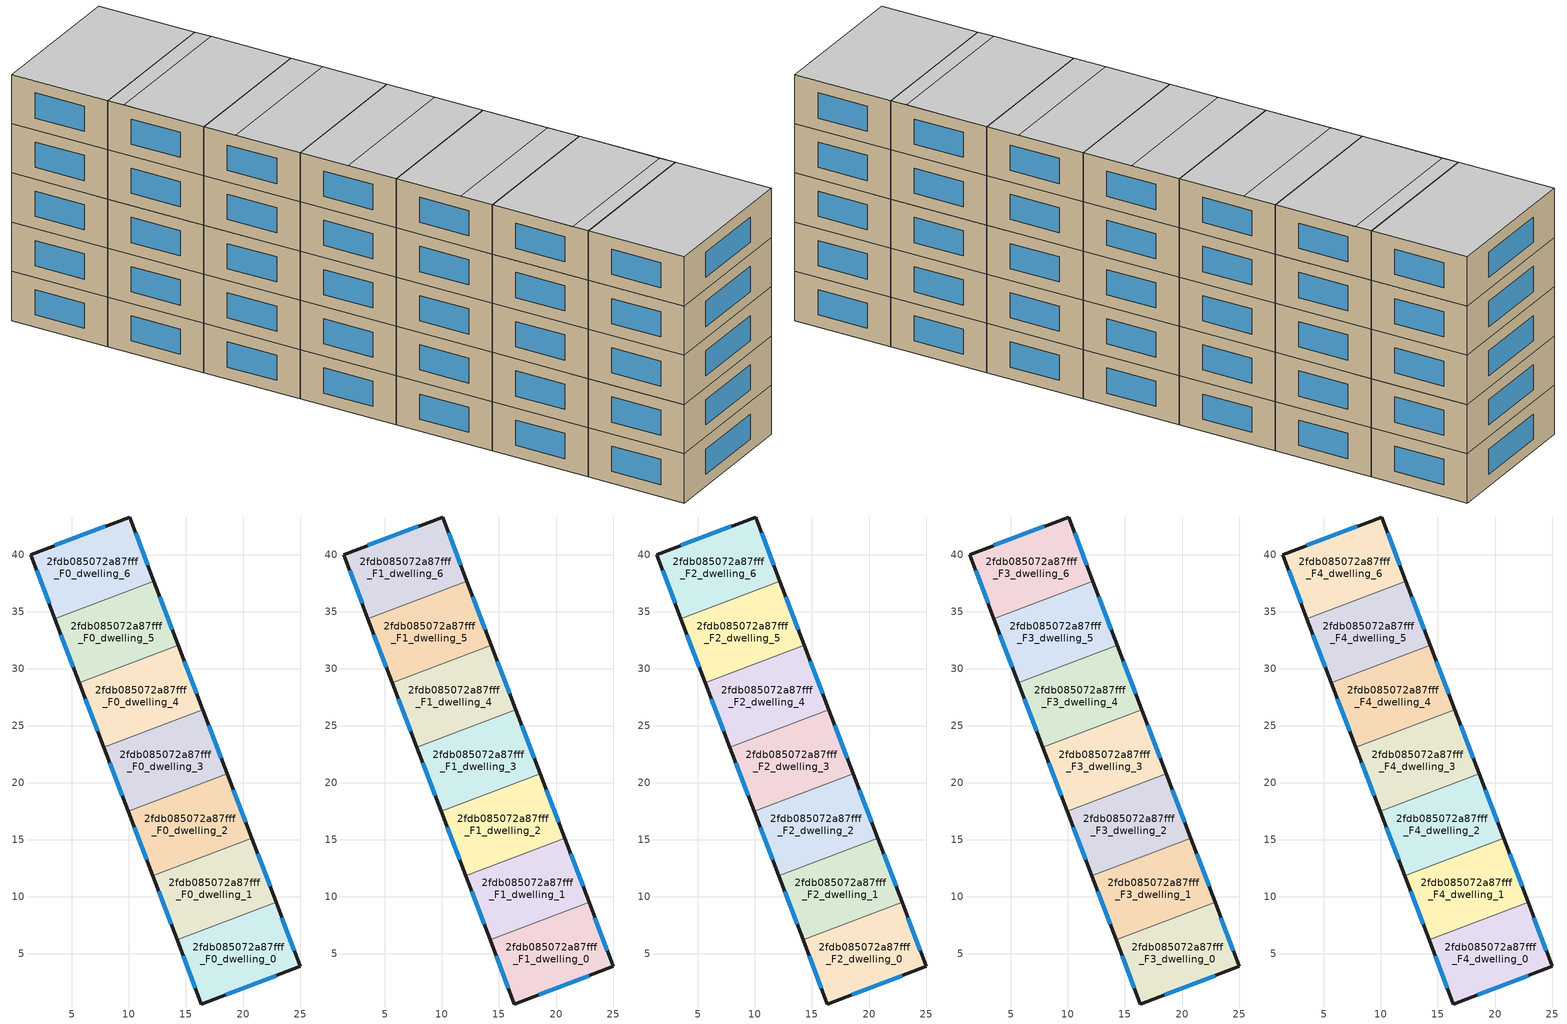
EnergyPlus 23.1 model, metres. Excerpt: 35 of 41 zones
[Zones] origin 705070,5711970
2fdb085072a87fff_F0_dwelling_0
 floor ground (EU_floor_Construction): 22.89,9.53 25.03,3.89 16.36,0.6 14.22,6.23 z0
 wall outside (EU_wall_Construction): 14.22,6.23 16.36,0.6 25.03,3.89 22.89,9.53 z0:3
 wall to 2fdb085072a87fff_F0_dwelling_1 (EU_wall_Construction): 22.89,9.53 14.22,6.23 z0:3
 window (EU_Window_Construction): 24.51,5.27 23.42,8.15 / 18.48,1.41 22.91,3.09 / 14.74,4.85 15.83,1.98 z0.73:2.27
2fdb085072a87fff_F0_dwelling_1
 floor ground (EU_floor_Construction): 20.75,15.15 22.89,9.53 14.22,6.23 12.08,11.86 z0
 wall outside (EU_wall_Construction): 22.89,9.53 20.75,15.15 / 12.08,11.86 14.22,6.23 z0:3
 wall to 2fdb085072a87fff_F0_dwelling_2 (EU_wall_Construction): 20.75,15.15 12.08,11.86 z0:3
 window (EU_Window_Construction): 22.37,10.9 21.28,13.78 / 12.6,10.48 13.7,7.61 z0.73:2.27
2fdb085072a87fff_F0_dwelling_2
 floor ground (EU_floor_Construction): 18.61,20.78 20.75,15.15 12.08,11.86 9.94,17.48 z0
 wall outside (EU_wall_Construction): 20.75,15.15 18.61,20.78 / 9.94,17.48 12.08,11.86 z0:3
 wall to 2fdb085072a87fff_F0_dwelling_3 (EU_wall_Construction): 18.61,20.78 9.94,17.48 z0:3
 window (EU_Window_Construction): 20.23,16.53 19.14,19.4 / 10.46,16.11 11.56,13.23 z0.73:2.27
2fdb085072a87fff_F0_dwelling_3
 floor ground (EU_floor_Construction): 16.47,26.41 18.61,20.78 9.94,17.48 7.8,23.11 z0
 wall outside (EU_wall_Construction): 18.61,20.78 16.47,26.41 / 7.8,23.11 9.94,17.48 z0:3
 wall to 2fdb085072a87fff_F0_dwelling_4 (EU_wall_Construction): 16.47,26.41 7.8,23.11 z0:3
 window (EU_Window_Construction): 18.09,22.16 17,25.03 / 8.32,21.73 9.42,18.86 z0.73:2.27
2fdb085072a87fff_F0_dwelling_4
 floor ground (EU_floor_Construction): 14.33,32.04 16.47,26.41 7.8,23.11 5.66,28.74 z0
 wall outside (EU_wall_Construction): 16.47,26.41 14.33,32.04 / 5.66,28.74 7.8,23.11 z0:3
 wall to 2fdb085072a87fff_F0_dwelling_5 (EU_wall_Construction): 14.33,32.04 5.66,28.74 z0:3
 window (EU_Window_Construction): 15.95,27.79 14.86,30.66 / 6.18,27.36 7.28,24.49 z0.73:2.27
2fdb085072a87fff_F0_dwelling_5
 floor ground (EU_floor_Construction): 12.19,37.67 14.33,32.04 5.66,28.74 3.52,34.37 z0
 wall outside (EU_wall_Construction): 14.33,32.04 12.19,37.67 / 3.52,34.37 5.66,28.74 z0:3
 wall to 2fdb085072a87fff_F0_dwelling_6 (EU_wall_Construction): 12.19,37.67 3.52,34.37 z0:3
 window (EU_Window_Construction): 13.81,33.41 12.72,36.29 / 4.04,32.99 5.14,30.12 z0.73:2.27
2fdb085072a87fff_F0_dwelling_6
 floor ground (EU_floor_Construction): 10.05,43.29 12.19,37.67 3.52,34.37 1.38,40 z0
 wall outside (EU_wall_Construction): 12.19,37.67 10.05,43.29 1.38,40 3.52,34.37 z0:3
 window (EU_Window_Construction): 1.9,38.62 3,35.75 / 7.93,42.48 3.5,40.8 / 11.67,39.04 10.58,41.91 z0.73:2.27
2fdb085072a87fff_F1_dwelling_0
 floor to 2fdb085072a87fff_F0_dwelling_0 (EU_floor_Construction): 22.89,9.53 25.03,3.89 16.36,0.6 14.22,6.23 z3
 wall outside (EU_wall_Construction): 14.22,6.23 16.36,0.6 25.03,3.89 22.89,9.53 z3:6
 wall to 2fdb085072a87fff_F1_dwelling_1 (EU_wall_Construction): 22.89,9.53 14.22,6.23 z3:6
 window (EU_Window_Construction): 24.51,5.27 23.42,8.15 / 18.48,1.41 22.91,3.09 / 14.74,4.85 15.83,1.98 z3.73:5.27
2fdb085072a87fff_F1_dwelling_1
 floor to 2fdb085072a87fff_F0_dwelling_1 (EU_floor_Construction): 20.75,15.15 22.89,9.53 14.22,6.23 12.08,11.86 z3
 wall outside (EU_wall_Construction): 22.89,9.53 20.75,15.15 / 12.08,11.86 14.22,6.23 z3:6
 wall to 2fdb085072a87fff_F1_dwelling_2 (EU_wall_Construction): 20.75,15.15 12.08,11.86 z3:6
 window (EU_Window_Construction): 22.37,10.9 21.28,13.78 / 12.6,10.48 13.7,7.61 z3.73:5.27
2fdb085072a87fff_F1_dwelling_2
 floor to 2fdb085072a87fff_F0_dwelling_2 (EU_floor_Construction): 18.61,20.78 20.75,15.15 12.08,11.86 9.94,17.48 z3
 wall outside (EU_wall_Construction): 20.75,15.15 18.61,20.78 / 9.94,17.48 12.08,11.86 z3:6
 wall to 2fdb085072a87fff_F1_dwelling_3 (EU_wall_Construction): 18.61,20.78 9.94,17.48 z3:6
 window (EU_Window_Construction): 20.23,16.53 19.14,19.4 / 10.46,16.11 11.56,13.23 z3.73:5.27
2fdb085072a87fff_F1_dwelling_3
 floor to 2fdb085072a87fff_F0_dwelling_3 (EU_floor_Construction): 16.47,26.41 18.61,20.78 9.94,17.48 7.8,23.11 z3
 wall outside (EU_wall_Construction): 18.61,20.78 16.47,26.41 / 7.8,23.11 9.94,17.48 z3:6
 wall to 2fdb085072a87fff_F1_dwelling_4 (EU_wall_Construction): 16.47,26.41 7.8,23.11 z3:6
 window (EU_Window_Construction): 18.09,22.16 17,25.03 / 8.32,21.73 9.42,18.86 z3.73:5.27
2fdb085072a87fff_F1_dwelling_4
 floor to 2fdb085072a87fff_F0_dwelling_4 (EU_floor_Construction): 14.33,32.04 16.47,26.41 7.8,23.11 5.66,28.74 z3
 wall outside (EU_wall_Construction): 16.47,26.41 14.33,32.04 / 5.66,28.74 7.8,23.11 z3:6
 wall to 2fdb085072a87fff_F1_dwelling_5 (EU_wall_Construction): 14.33,32.04 5.66,28.74 z3:6
 window (EU_Window_Construction): 15.95,27.79 14.86,30.66 / 6.18,27.36 7.28,24.49 z3.73:5.27
2fdb085072a87fff_F1_dwelling_5
 floor to 2fdb085072a87fff_F0_dwelling_5 (EU_floor_Construction): 12.19,37.67 14.33,32.04 5.66,28.74 3.52,34.37 z3
 wall outside (EU_wall_Construction): 14.33,32.04 12.19,37.67 / 3.52,34.37 5.66,28.74 z3:6
 wall to 2fdb085072a87fff_F1_dwelling_6 (EU_wall_Construction): 12.19,37.67 3.52,34.37 z3:6
 window (EU_Window_Construction): 13.81,33.41 12.72,36.29 / 4.04,32.99 5.14,30.12 z3.73:5.27
2fdb085072a87fff_F1_dwelling_6
 floor to 2fdb085072a87fff_F0_dwelling_6 (EU_floor_Construction): 10.05,43.29 12.19,37.67 3.52,34.37 1.38,40 z3
 wall outside (EU_wall_Construction): 12.19,37.67 10.05,43.29 1.38,40 3.52,34.37 z3:6
 window (EU_Window_Construction): 1.9,38.62 3,35.75 / 7.93,42.48 3.5,40.8 / 11.67,39.04 10.58,41.91 z3.73:5.27
2fdb085072a87fff_F2_dwelling_0
 floor to 2fdb085072a87fff_F1_dwelling_0 (EU_floor_Construction): 22.89,9.53 25.03,3.89 16.36,0.6 14.22,6.23 z6
 wall outside (EU_wall_Construction): 14.22,6.23 16.36,0.6 25.03,3.89 22.89,9.53 z6:9
 wall to 2fdb085072a87fff_F2_dwelling_1 (EU_wall_Construction): 22.89,9.53 14.22,6.23 z6:9
 window (EU_Window_Construction): 24.51,5.27 23.42,8.15 / 18.48,1.41 22.91,3.09 / 14.74,4.85 15.83,1.98 z6.73:8.27
2fdb085072a87fff_F2_dwelling_1
 floor to 2fdb085072a87fff_F1_dwelling_1 (EU_floor_Construction): 20.75,15.15 22.89,9.53 14.22,6.23 12.08,11.86 z6
 wall outside (EU_wall_Construction): 22.89,9.53 20.75,15.15 / 12.08,11.86 14.22,6.23 z6:9
 wall to 2fdb085072a87fff_F2_dwelling_2 (EU_wall_Construction): 20.75,15.15 12.08,11.86 z6:9
 window (EU_Window_Construction): 22.37,10.9 21.28,13.78 / 12.6,10.48 13.7,7.61 z6.73:8.27
2fdb085072a87fff_F2_dwelling_2
 floor to 2fdb085072a87fff_F1_dwelling_2 (EU_floor_Construction): 18.61,20.78 20.75,15.15 12.08,11.86 9.94,17.48 z6
 wall outside (EU_wall_Construction): 20.75,15.15 18.61,20.78 / 9.94,17.48 12.08,11.86 z6:9
 wall to 2fdb085072a87fff_F2_dwelling_3 (EU_wall_Construction): 18.61,20.78 9.94,17.48 z6:9
 window (EU_Window_Construction): 20.23,16.53 19.14,19.4 / 10.46,16.11 11.56,13.23 z6.73:8.27
2fdb085072a87fff_F2_dwelling_3
 floor to 2fdb085072a87fff_F1_dwelling_3 (EU_floor_Construction): 16.47,26.41 18.61,20.78 9.94,17.48 7.8,23.11 z6
 wall outside (EU_wall_Construction): 18.61,20.78 16.47,26.41 / 7.8,23.11 9.94,17.48 z6:9
 wall to 2fdb085072a87fff_F2_dwelling_4 (EU_wall_Construction): 16.47,26.41 7.8,23.11 z6:9
 window (EU_Window_Construction): 18.09,22.16 17,25.03 / 8.32,21.73 9.42,18.86 z6.73:8.27
2fdb085072a87fff_F2_dwelling_4
 floor to 2fdb085072a87fff_F1_dwelling_4 (EU_floor_Construction): 14.33,32.04 16.47,26.41 7.8,23.11 5.66,28.74 z6
 wall outside (EU_wall_Construction): 16.47,26.41 14.33,32.04 / 5.66,28.74 7.8,23.11 z6:9
 wall to 2fdb085072a87fff_F2_dwelling_5 (EU_wall_Construction): 14.33,32.04 5.66,28.74 z6:9
 window (EU_Window_Construction): 15.95,27.79 14.86,30.66 / 6.18,27.36 7.28,24.49 z6.73:8.27
2fdb085072a87fff_F2_dwelling_5
 floor to 2fdb085072a87fff_F1_dwelling_5 (EU_floor_Construction): 12.19,37.67 14.33,32.04 5.66,28.74 3.52,34.37 z6
 wall outside (EU_wall_Construction): 14.33,32.04 12.19,37.67 / 3.52,34.37 5.66,28.74 z6:9
 wall to 2fdb085072a87fff_F2_dwelling_6 (EU_wall_Construction): 12.19,37.67 3.52,34.37 z6:9
 window (EU_Window_Construction): 13.81,33.41 12.72,36.29 / 4.04,32.99 5.14,30.12 z6.73:8.27
2fdb085072a87fff_F2_dwelling_6
 floor to 2fdb085072a87fff_F1_dwelling_6 (EU_floor_Construction): 10.05,43.29 12.19,37.67 3.52,34.37 1.38,40 z6
 wall outside (EU_wall_Construction): 12.19,37.67 10.05,43.29 1.38,40 3.52,34.37 z6:9
 window (EU_Window_Construction): 1.9,38.62 3,35.75 / 7.93,42.48 3.5,40.8 / 11.67,39.04 10.58,41.91 z6.73:8.27
2fdb085072a87fff_F3_dwelling_0
 floor to 2fdb085072a87fff_F2_dwelling_0 (EU_floor_Construction): 22.89,9.53 25.03,3.89 16.36,0.6 14.22,6.23 z9
 wall outside (EU_wall_Construction): 14.22,6.23 16.36,0.6 25.03,3.89 22.89,9.53 z9:12
 wall to 2fdb085072a87fff_F3_dwelling_1 (EU_wall_Construction): 22.89,9.53 14.22,6.23 z9:12
 window (EU_Window_Construction): 24.51,5.27 23.42,8.15 / 18.48,1.41 22.91,3.09 / 14.74,4.85 15.83,1.98 z9.73:11.27
2fdb085072a87fff_F3_dwelling_1
 floor to 2fdb085072a87fff_F2_dwelling_1 (EU_floor_Construction): 20.75,15.15 22.89,9.53 14.22,6.23 12.08,11.86 z9
 wall outside (EU_wall_Construction): 22.89,9.53 20.75,15.15 / 12.08,11.86 14.22,6.23 z9:12
 wall to 2fdb085072a87fff_F3_dwelling_2 (EU_wall_Construction): 20.75,15.15 12.08,11.86 z9:12
 window (EU_Window_Construction): 22.37,10.9 21.28,13.78 / 12.6,10.48 13.7,7.61 z9.73:11.27
2fdb085072a87fff_F3_dwelling_2
 floor to 2fdb085072a87fff_F2_dwelling_2 (EU_floor_Construction): 18.61,20.78 20.75,15.15 12.08,11.86 9.94,17.48 z9
 wall outside (EU_wall_Construction): 20.75,15.15 18.61,20.78 / 9.94,17.48 12.08,11.86 z9:12
 wall to 2fdb085072a87fff_F3_dwelling_3 (EU_wall_Construction): 18.61,20.78 9.94,17.48 z9:12
 window (EU_Window_Construction): 20.23,16.53 19.14,19.4 / 10.46,16.11 11.56,13.23 z9.73:11.27
2fdb085072a87fff_F3_dwelling_3
 floor to 2fdb085072a87fff_F2_dwelling_3 (EU_floor_Construction): 16.47,26.41 18.61,20.78 9.94,17.48 7.8,23.11 z9
 wall outside (EU_wall_Construction): 18.61,20.78 16.47,26.41 / 7.8,23.11 9.94,17.48 z9:12
 wall to 2fdb085072a87fff_F3_dwelling_4 (EU_wall_Construction): 16.47,26.41 7.8,23.11 z9:12
 window (EU_Window_Construction): 18.09,22.16 17,25.03 / 8.32,21.73 9.42,18.86 z9.73:11.27
2fdb085072a87fff_F3_dwelling_4
 floor to 2fdb085072a87fff_F2_dwelling_4 (EU_floor_Construction): 14.33,32.04 16.47,26.41 7.8,23.11 5.66,28.74 z9
 wall outside (EU_wall_Construction): 16.47,26.41 14.33,32.04 / 5.66,28.74 7.8,23.11 z9:12
 wall to 2fdb085072a87fff_F3_dwelling_5 (EU_wall_Construction): 14.33,32.04 5.66,28.74 z9:12
 window (EU_Window_Construction): 15.95,27.79 14.86,30.66 / 6.18,27.36 7.28,24.49 z9.73:11.27
2fdb085072a87fff_F3_dwelling_5
 floor to 2fdb085072a87fff_F2_dwelling_5 (EU_floor_Construction): 12.19,37.67 14.33,32.04 5.66,28.74 3.52,34.37 z9
 wall outside (EU_wall_Construction): 14.33,32.04 12.19,37.67 / 3.52,34.37 5.66,28.74 z9:12
 wall to 2fdb085072a87fff_F3_dwelling_6 (EU_wall_Construction): 12.19,37.67 3.52,34.37 z9:12
 window (EU_Window_Construction): 13.81,33.41 12.72,36.29 / 4.04,32.99 5.14,30.12 z9.73:11.27
2fdb085072a87fff_F3_dwelling_6
 floor to 2fdb085072a87fff_F2_dwelling_6 (EU_floor_Construction): 10.05,43.29 12.19,37.67 3.52,34.37 1.38,40 z9
 wall outside (EU_wall_Construction): 12.19,37.67 10.05,43.29 1.38,40 3.52,34.37 z9:12
 window (EU_Window_Construction): 1.9,38.62 3,35.75 / 7.93,42.48 3.5,40.8 / 11.67,39.04 10.58,41.91 z9.73:11.27
2fdb085072a87fff_F4_dwelling_0
 floor to 2fdb085072a87fff_F3_dwelling_0 (EU_floor_Construction): 22.89,9.53 25.03,3.89 16.36,0.6 14.22,6.23 z12
 wall outside (EU_wall_Construction): 14.22,6.23 16.36,0.6 25.03,3.89 22.89,9.53 z12:15
 wall to 2fdb085072a87fff_F4_dwelling_1 (EU_wall_Construction): 22.89,9.53 14.22,6.23 z12:15
 window (EU_Window_Construction): 24.51,5.27 23.42,8.15 / 18.48,1.41 22.91,3.09 / 14.74,4.85 15.83,1.98 z12.73:14.27
 ceiling to 2fdb085072a87fff_F5_dwelling_0 (EU_floor_Construction): 25.03,3.89 22.89,9.53 14.22,6.23 16.36,0.6 z15
2fdb085072a87fff_F4_dwelling_1
 floor to 2fdb085072a87fff_F3_dwelling_1 (EU_floor_Construction): 20.75,15.15 22.89,9.53 14.22,6.23 12.08,11.86 z12
 wall outside (EU_wall_Construction): 22.89,9.53 20.75,15.15 / 12.08,11.86 14.22,6.23 z12:15
 wall to 2fdb085072a87fff_F4_dwelling_2 (EU_wall_Construction): 20.75,15.15 12.08,11.86 z12:15
 window (EU_Window_Construction): 22.37,10.9 21.28,13.78 / 12.6,10.48 13.7,7.61 z12.73:14.27
 ceiling to 2fdb085072a87fff_F5_dwelling_1 (EU_floor_Construction): 22.54,10.46 20.75,15.15 12.08,11.86 13.86,7.17 z15
 ceiling to 2fdb085072a87fff_F5_dwelling_0 (EU_floor_Construction): 22.89,9.53 22.54,10.46 13.86,7.17 14.22,6.23 z15
2fdb085072a87fff_F4_dwelling_2
 floor to 2fdb085072a87fff_F3_dwelling_2 (EU_floor_Construction): 18.61,20.78 20.75,15.15 12.08,11.86 9.94,17.48 z12
 wall outside (EU_wall_Construction): 20.75,15.15 18.61,20.78 / 9.94,17.48 12.08,11.86 z12:15
 wall to 2fdb085072a87fff_F4_dwelling_3 (EU_wall_Construction): 18.61,20.78 9.94,17.48 z12:15
 window (EU_Window_Construction): 20.23,16.53 19.14,19.4 / 10.46,16.11 11.56,13.23 z12.73:14.27
 ceiling to 2fdb085072a87fff_F5_dwelling_2 (EU_floor_Construction): 20.04,17.03 18.61,20.78 9.94,17.48 11.37,13.73 z15
 ceiling to 2fdb085072a87fff_F5_dwelling_1 (EU_floor_Construction): 20.75,15.15 20.04,17.03 11.37,13.73 12.08,11.86 z15
2fdb085072a87fff_F4_dwelling_3
 floor to 2fdb085072a87fff_F3_dwelling_3 (EU_floor_Construction): 16.47,26.41 18.61,20.78 9.94,17.48 7.8,23.11 z12
 wall outside (EU_wall_Construction): 18.61,20.78 16.47,26.41 / 7.8,23.11 9.94,17.48 z12:15
 wall to 2fdb085072a87fff_F4_dwelling_4 (EU_wall_Construction): 16.47,26.41 7.8,23.11 z12:15
 window (EU_Window_Construction): 18.09,22.16 17,25.03 / 8.32,21.73 9.42,18.86 z12.73:14.27
 ceiling to 2fdb085072a87fff_F5_dwelling_2 (EU_floor_Construction): 18.61,20.78 17.54,23.59 8.87,20.3 9.94,17.48 z15
 ceiling to 2fdb085072a87fff_F5_dwelling_3 (EU_floor_Construction): 17.54,23.59 16.47,26.41 7.8,23.11 8.87,20.3 z15
2fdb085072a87fff_F4_dwelling_4
 floor to 2fdb085072a87fff_F3_dwelling_4 (EU_floor_Construction): 14.33,32.04 16.47,26.41 7.8,23.11 5.66,28.74 z12
 wall outside (EU_wall_Construction): 16.47,26.41 14.33,32.04 / 5.66,28.74 7.8,23.11 z12:15
 wall to 2fdb085072a87fff_F4_dwelling_5 (EU_wall_Construction): 14.33,32.04 5.66,28.74 z12:15
 window (EU_Window_Construction): 15.95,27.79 14.86,30.66 / 6.18,27.36 7.28,24.49 z12.73:14.27
 ceiling to 2fdb085072a87fff_F5_dwelling_3 (EU_floor_Construction): 16.47,26.41 15.05,30.16 6.37,26.86 7.8,23.11 z15
 ceiling to 2fdb085072a87fff_F5_dwelling_4 (EU_floor_Construction): 15.05,30.16 14.33,32.04 5.66,28.74 6.37,26.86 z15
2fdb085072a87fff_F4_dwelling_5
 floor to 2fdb085072a87fff_F3_dwelling_5 (EU_floor_Construction): 12.19,37.67 14.33,32.04 5.66,28.74 3.52,34.37 z12
 wall outside (EU_wall_Construction): 14.33,32.04 12.19,37.67 / 3.52,34.37 5.66,28.74 z12:15
 wall to 2fdb085072a87fff_F4_dwelling_6 (EU_wall_Construction): 12.19,37.67 3.52,34.37 z12:15
 window (EU_Window_Construction): 13.81,33.41 12.72,36.29 / 4.04,32.99 5.14,30.12 z12.73:14.27
 ceiling to 2fdb085072a87fff_F5_dwelling_5 (EU_floor_Construction): 12.55,36.73 12.19,37.66 3.52,34.37 3.88,33.43 z15
 ceiling to 2fdb085072a87fff_F5_dwelling_4 (EU_floor_Construction): 14.33,32.04 12.55,36.73 3.88,33.43 5.66,28.74 z15
2fdb085072a87fff_F4_dwelling_6
 floor to 2fdb085072a87fff_F3_dwelling_6 (EU_floor_Construction): 10.05,43.29 12.19,37.67 3.52,34.37 1.38,40 z12
 wall outside (EU_wall_Construction): 12.19,37.67 10.05,43.29 1.38,40 3.52,34.37 z12:15
 window (EU_Window_Construction): 1.9,38.62 3,35.75 / 7.93,42.48 3.5,40.8 / 11.67,39.04 10.58,41.91 z12.73:14.27
 ceiling to 2fdb085072a87fff_F5_dwelling_5 (EU_floor_Construction): 12.19,37.66 10.05,43.29 1.38,40 3.52,34.37 z15
[Building]
EU S2 Campaign: North Axis=0; Terrain=City; Solar Distribution=FullExterior
[Site:Location]
London: Latitude=51.5; Longitude=-0.5; Time Zone=0; Elevation=25
[SizingPeriod:WeatherFileDays]
AnnualSizingPeriod: Begin Month=1; Begin Day of Month=1; End Month=12; End Day of Month=31; Day of Week for Start Day=Monday; Use Weather File Daylight Saving Period=No; Use Weather File Rain and Snow Indicators=No
[MATERIAL]
EU_InternalMass_Material: Roughness=MediumRough; Thickness=0.1; Conductivity=1; Density=1800; Specific Heat=900; Thermal Absorptance=0.9; Solar Absorptance=0.7; Visible Absorptance=0.7
[MATERIAL:NOMASS] Roughness=MediumRough; Thermal Absorptance=0.9; Solar Absorptance=0.7; Visible Absorptance=0.7
Name | Thermal Resistance
EU_wall_NoMass | 0.50783
EU_floor_NoMass | 2.03132
[WINDOWMATERIAL:SIMPLEGLAZINGSYSTEM]
EU_Window_SimpleGlazing: UFactor=4.38586; Solar Heat Gain Coefficient=0.85; Visible Transmittance=0.85
[CONSTRUCTION]
EU_wall_Construction: EU_wall_NoMass
EU_floor_Construction: EU_floor_NoMass
EU_Window_Construction: EU_Window_SimpleGlazing
EU_InternalMass_Construction: EU_InternalMass_Material
[ZONE] Type=1; Multiplier=1; Ceiling Height=autocalculate; Floor Area=autocalculate; Part of Total Floor Area=Yes
Name | Volume
2fdb085072a87fff_F0_dwelling_0; 2fdb085072a87fff_F1_dwelling_0; 2fdb085072a87fff_F2_dwelling_0; 2fdb085072a87fff_F3_dwelling_0; 2fdb085072a87fff_F4_dwelling_0 | 167.632
2fdb085072a87fff_F0_dwelling_1; 2fdb085072a87fff_F1_dwelling_1; 2fdb085072a87fff_F2_dwelling_1; 2fdb085072a87fff_F3_dwelling_1; 2fdb085072a87fff_F4_dwelling_1 | 167.599
2fdb085072a87fff_F0_dwelling_2; 2fdb085072a87fff_F1_dwelling_2; 2fdb085072a87fff_F2_dwelling_2; 2fdb085072a87fff_F3_dwelling_2; 2fdb085072a87fff_F4_dwelling_2 | 167.625
2fdb085072a87fff_F0_dwelling_3; 2fdb085072a87fff_F1_dwelling_3; 2fdb085072a87fff_F2_dwelling_3; 2fdb085072a87fff_F3_dwelling_3; 2fdb085072a87fff_F4_dwelling_3; 2fdb085072a87fff_F0_dwelling_5; 2fdb085072a87fff_F1_dwelling_5; 2fdb085072a87fff_F2_dwelling_5; 2fdb085072a87fff_F3_dwelling_5; 2fdb085072a87fff_F4_dwelling_5; 2fdb085072a87fff_F0_dwelling_6; 2fdb085072a87fff_F1_dwelling_6; 2fdb085072a87fff_F2_dwelling_6; 2fdb085072a87fff_F3_dwelling_6; 2fdb085072a87fff_F4_dwelling_6 | 167.613
2fdb085072a87fff_F0_dwelling_4; 2fdb085072a87fff_F1_dwelling_4; 2fdb085072a87fff_F2_dwelling_4; 2fdb085072a87fff_F3_dwelling_4; 2fdb085072a87fff_F4_dwelling_4 | 167.621
[INTERNALMASS] Construction=EU_InternalMass_Construction
Name | Zone or ZoneList | Surface Area
2fdb085072a87fff_F0_dwelling_0_EU_InternalMass | 2fdb085072a87fff_F0_dwelling_0 | 55.8775
2fdb085072a87fff_F0_dwelling_1_EU_InternalMass | 2fdb085072a87fff_F0_dwelling_1 | 55.8663
2fdb085072a87fff_F0_dwelling_2_EU_InternalMass | 2fdb085072a87fff_F0_dwelling_2 | 55.875
2fdb085072a87fff_F0_dwelling_3_EU_InternalMass | 2fdb085072a87fff_F0_dwelling_3 | 55.8705
2fdb085072a87fff_F0_dwelling_4_EU_InternalMass | 2fdb085072a87fff_F0_dwelling_4 | 55.8738
2fdb085072a87fff_F0_dwelling_5_EU_InternalMass | 2fdb085072a87fff_F0_dwelling_5 | 55.8705
2fdb085072a87fff_F0_dwelling_6_EU_InternalMass | 2fdb085072a87fff_F0_dwelling_6 | 55.8709
2fdb085072a87fff_F1_dwelling_0_EU_InternalMass | 2fdb085072a87fff_F1_dwelling_0 | 55.8775
2fdb085072a87fff_F1_dwelling_1_EU_InternalMass | 2fdb085072a87fff_F1_dwelling_1 | 55.8663
2fdb085072a87fff_F1_dwelling_2_EU_InternalMass | 2fdb085072a87fff_F1_dwelling_2 | 55.875
2fdb085072a87fff_F1_dwelling_3_EU_InternalMass | 2fdb085072a87fff_F1_dwelling_3 | 55.8705
2fdb085072a87fff_F1_dwelling_4_EU_InternalMass | 2fdb085072a87fff_F1_dwelling_4 | 55.8738
2fdb085072a87fff_F1_dwelling_5_EU_InternalMass | 2fdb085072a87fff_F1_dwelling_5 | 55.8705
2fdb085072a87fff_F1_dwelling_6_EU_InternalMass | 2fdb085072a87fff_F1_dwelling_6 | 55.8709
2fdb085072a87fff_F2_dwelling_0_EU_InternalMass | 2fdb085072a87fff_F2_dwelling_0 | 55.8775
2fdb085072a87fff_F2_dwelling_1_EU_InternalMass | 2fdb085072a87fff_F2_dwelling_1 | 55.8663
2fdb085072a87fff_F2_dwelling_2_EU_InternalMass | 2fdb085072a87fff_F2_dwelling_2 | 55.875
2fdb085072a87fff_F2_dwelling_3_EU_InternalMass | 2fdb085072a87fff_F2_dwelling_3 | 55.8705
2fdb085072a87fff_F2_dwelling_4_EU_InternalMass | 2fdb085072a87fff_F2_dwelling_4 | 55.8738
2fdb085072a87fff_F2_dwelling_5_EU_InternalMass | 2fdb085072a87fff_F2_dwelling_5 | 55.8705
2fdb085072a87fff_F2_dwelling_6_EU_InternalMass | 2fdb085072a87fff_F2_dwelling_6 | 55.8709
2fdb085072a87fff_F3_dwelling_0_EU_InternalMass | 2fdb085072a87fff_F3_dwelling_0 | 55.8775
2fdb085072a87fff_F3_dwelling_1_EU_InternalMass | 2fdb085072a87fff_F3_dwelling_1 | 55.8663
2fdb085072a87fff_F3_dwelling_2_EU_InternalMass | 2fdb085072a87fff_F3_dwelling_2 | 55.875
2fdb085072a87fff_F3_dwelling_3_EU_InternalMass | 2fdb085072a87fff_F3_dwelling_3 | 55.8705
2fdb085072a87fff_F3_dwelling_4_EU_InternalMass | 2fdb085072a87fff_F3_dwelling_4 | 55.8738
2fdb085072a87fff_F3_dwelling_5_EU_InternalMass | 2fdb085072a87fff_F3_dwelling_5 | 55.8705
2fdb085072a87fff_F3_dwelling_6_EU_InternalMass | 2fdb085072a87fff_F3_dwelling_6 | 55.8709
2fdb085072a87fff_F4_dwelling_0_EU_InternalMass | 2fdb085072a87fff_F4_dwelling_0 | 55.8775
2fdb085072a87fff_F4_dwelling_1_EU_InternalMass | 2fdb085072a87fff_F4_dwelling_1 | 55.8663
2fdb085072a87fff_F4_dwelling_2_EU_InternalMass | 2fdb085072a87fff_F4_dwelling_2 | 55.875
2fdb085072a87fff_F4_dwelling_3_EU_InternalMass | 2fdb085072a87fff_F4_dwelling_3 | 55.8705
2fdb085072a87fff_F4_dwelling_4_EU_InternalMass | 2fdb085072a87fff_F4_dwelling_4 | 55.8738
2fdb085072a87fff_F4_dwelling_5_EU_InternalMass | 2fdb085072a87fff_F4_dwelling_5 | 55.8705
2fdb085072a87fff_F4_dwelling_6_EU_InternalMass | 2fdb085072a87fff_F4_dwelling_6 | 55.8709
[OTHEREQUIPMENT] Fuel Type=Electricity; Design Level Calculation Method=Watts/Area; Power per Zone Floor Area=1; Fraction Latent=0; Fraction Radiant=0; Fraction Lost=0; Carbon Dioxide Generation Rate=0; EndUse Subcategory=EU_Step8_InternalGains
Name | Zone or ZoneList or Space or SpaceList | Schedule
EU_Step8_InternalGain_2fdb085072a87fff_F0_dwelling_0_f000 | 2fdb085072a87fff_F0_dwelling_0 | EU_Step8_GainSchedule_2fdb085072a87fff_F0_dwelling_0_f000
EU_Step8_InternalGain_2fdb085072a87fff_F0_dwelling_1_f000 | 2fdb085072a87fff_F0_dwelling_1 | EU_Step8_GainSchedule_2fdb085072a87fff_F0_dwelling_1_f000
EU_Step8_InternalGain_2fdb085072a87fff_F0_dwelling_2_f000 | 2fdb085072a87fff_F0_dwelling_2 | EU_Step8_GainSchedule_2fdb085072a87fff_F0_dwelling_2_f000
EU_Step8_InternalGain_2fdb085072a87fff_F0_dwelling_3_f000 | 2fdb085072a87fff_F0_dwelling_3 | EU_Step8_GainSchedule_2fdb085072a87fff_F0_dwelling_3_f000
EU_Step8_InternalGain_2fdb085072a87fff_F0_dwelling_4_f000 | 2fdb085072a87fff_F0_dwelling_4 | EU_Step8_GainSchedule_2fdb085072a87fff_F0_dwelling_4_f000
EU_Step8_InternalGain_2fdb085072a87fff_F0_dwelling_5_f000 | 2fdb085072a87fff_F0_dwelling_5 | EU_Step8_GainSchedule_2fdb085072a87fff_F0_dwelling_5_f000
EU_Step8_InternalGain_2fdb085072a87fff_F0_dwelling_6_f000 | 2fdb085072a87fff_F0_dwelling_6 | EU_Step8_GainSchedule_2fdb085072a87fff_F0_dwelling_6_f000
EU_Step8_InternalGain_2fdb085072a87fff_F1_dwelling_0_f000 | 2fdb085072a87fff_F1_dwelling_0 | EU_Step8_GainSchedule_2fdb085072a87fff_F1_dwelling_0_f000
EU_Step8_InternalGain_2fdb085072a87fff_F1_dwelling_1_f000 | 2fdb085072a87fff_F1_dwelling_1 | EU_Step8_GainSchedule_2fdb085072a87fff_F1_dwelling_1_f000
EU_Step8_InternalGain_2fdb085072a87fff_F1_dwelling_2_f000 | 2fdb085072a87fff_F1_dwelling_2 | EU_Step8_GainSchedule_2fdb085072a87fff_F1_dwelling_2_f000
EU_Step8_InternalGain_2fdb085072a87fff_F1_dwelling_3_f000 | 2fdb085072a87fff_F1_dwelling_3 | EU_Step8_GainSchedule_2fdb085072a87fff_F1_dwelling_3_f000
EU_Step8_InternalGain_2fdb085072a87fff_F1_dwelling_4_f000 | 2fdb085072a87fff_F1_dwelling_4 | EU_Step8_GainSchedule_2fdb085072a87fff_F1_dwelling_4_f000
EU_Step8_InternalGain_2fdb085072a87fff_F1_dwelling_5_f000 | 2fdb085072a87fff_F1_dwelling_5 | EU_Step8_GainSchedule_2fdb085072a87fff_F1_dwelling_5_f000
EU_Step8_InternalGain_2fdb085072a87fff_F1_dwelling_6_f000 | 2fdb085072a87fff_F1_dwelling_6 | EU_Step8_GainSchedule_2fdb085072a87fff_F1_dwelling_6_f000
EU_Step8_InternalGain_2fdb085072a87fff_F2_dwelling_0_f000 | 2fdb085072a87fff_F2_dwelling_0 | EU_Step8_GainSchedule_2fdb085072a87fff_F2_dwelling_0_f000
EU_Step8_InternalGain_2fdb085072a87fff_F2_dwelling_1_f000 | 2fdb085072a87fff_F2_dwelling_1 | EU_Step8_GainSchedule_2fdb085072a87fff_F2_dwelling_1_f000
EU_Step8_InternalGain_2fdb085072a87fff_F2_dwelling_2_f000 | 2fdb085072a87fff_F2_dwelling_2 | EU_Step8_GainSchedule_2fdb085072a87fff_F2_dwelling_2_f000
EU_Step8_InternalGain_2fdb085072a87fff_F2_dwelling_3_f000 | 2fdb085072a87fff_F2_dwelling_3 | EU_Step8_GainSchedule_2fdb085072a87fff_F2_dwelling_3_f000
EU_Step8_InternalGain_2fdb085072a87fff_F2_dwelling_4_f000 | 2fdb085072a87fff_F2_dwelling_4 | EU_Step8_GainSchedule_2fdb085072a87fff_F2_dwelling_4_f000
EU_Step8_InternalGain_2fdb085072a87fff_F2_dwelling_5_f000 | 2fdb085072a87fff_F2_dwelling_5 | EU_Step8_GainSchedule_2fdb085072a87fff_F2_dwelling_5_f000
EU_Step8_InternalGain_2fdb085072a87fff_F2_dwelling_6_f000 | 2fdb085072a87fff_F2_dwelling_6 | EU_Step8_GainSchedule_2fdb085072a87fff_F2_dwelling_6_f000
EU_Step8_InternalGain_2fdb085072a87fff_F3_dwelling_0_f000 | 2fdb085072a87fff_F3_dwelling_0 | EU_Step8_GainSchedule_2fdb085072a87fff_F3_dwelling_0_f000
EU_Step8_InternalGain_2fdb085072a87fff_F3_dwelling_1_f000 | 2fdb085072a87fff_F3_dwelling_1 | EU_Step8_GainSchedule_2fdb085072a87fff_F3_dwelling_1_f000
EU_Step8_InternalGain_2fdb085072a87fff_F3_dwelling_2_f000 | 2fdb085072a87fff_F3_dwelling_2 | EU_Step8_GainSchedule_2fdb085072a87fff_F3_dwelling_2_f000
EU_Step8_InternalGain_2fdb085072a87fff_F3_dwelling_3_f000 | 2fdb085072a87fff_F3_dwelling_3 | EU_Step8_GainSchedule_2fdb085072a87fff_F3_dwelling_3_f000
EU_Step8_InternalGain_2fdb085072a87fff_F3_dwelling_4_f000 | 2fdb085072a87fff_F3_dwelling_4 | EU_Step8_GainSchedule_2fdb085072a87fff_F3_dwelling_4_f000
EU_Step8_InternalGain_2fdb085072a87fff_F3_dwelling_5_f000 | 2fdb085072a87fff_F3_dwelling_5 | EU_Step8_GainSchedule_2fdb085072a87fff_F3_dwelling_5_f000
EU_Step8_InternalGain_2fdb085072a87fff_F3_dwelling_6_f000 | 2fdb085072a87fff_F3_dwelling_6 | EU_Step8_GainSchedule_2fdb085072a87fff_F3_dwelling_6_f000
EU_Step8_InternalGain_2fdb085072a87fff_F4_dwelling_0_f000 | 2fdb085072a87fff_F4_dwelling_0 | EU_Step8_GainSchedule_2fdb085072a87fff_F4_dwelling_0_f000
EU_Step8_InternalGain_2fdb085072a87fff_F4_dwelling_1_f000 | 2fdb085072a87fff_F4_dwelling_1 | EU_Step8_GainSchedule_2fdb085072a87fff_F4_dwelling_1_f000
EU_Step8_InternalGain_2fdb085072a87fff_F4_dwelling_2_f000 | 2fdb085072a87fff_F4_dwelling_2 | EU_Step8_GainSchedule_2fdb085072a87fff_F4_dwelling_2_f000
EU_Step8_InternalGain_2fdb085072a87fff_F4_dwelling_3_f000 | 2fdb085072a87fff_F4_dwelling_3 | EU_Step8_GainSchedule_2fdb085072a87fff_F4_dwelling_3_f000
EU_Step8_InternalGain_2fdb085072a87fff_F4_dwelling_4_f000 | 2fdb085072a87fff_F4_dwelling_4 | EU_Step8_GainSchedule_2fdb085072a87fff_F4_dwelling_4_f000
EU_Step8_InternalGain_2fdb085072a87fff_F4_dwelling_5_f000 | 2fdb085072a87fff_F4_dwelling_5 | EU_Step8_GainSchedule_2fdb085072a87fff_F4_dwelling_5_f000
EU_Step8_InternalGain_2fdb085072a87fff_F4_dwelling_6_f000 | 2fdb085072a87fff_F4_dwelling_6 | EU_Step8_GainSchedule_2fdb085072a87fff_F4_dwelling_6_f000
[ZONEVENTILATION:DESIGNFLOWRATE] Schedule=EU_AlwaysOn; Design Flow Rate Calculation Method=AirChanges/Hour; Air Changes per Hour=0.537044; Ventilation Type=Natural; Fan Pressure Rise=0; Fan Total Efficiency=1; Constant Term Coefficient=1; Temperature Term Coefficient=0; Velocity Term Coefficient=0; Velocity Squared Term Coefficient=0; Minimum Indoor Temperature=-100; Maximum Indoor Temperature=100; Delta Temperature=-100; Minimum Outdoor Temperature=-100; Maximum Outdoor Temperature=100; Maximum Wind Speed=40
Name | Zone or ZoneList or Space or SpaceList
EU_ConstantAir_2fdb085072a87fff_F0_dwelling_0 | 2fdb085072a87fff_F0_dwelling_0
EU_ConstantAir_2fdb085072a87fff_F0_dwelling_1 | 2fdb085072a87fff_F0_dwelling_1
EU_ConstantAir_2fdb085072a87fff_F0_dwelling_2 | 2fdb085072a87fff_F0_dwelling_2
EU_ConstantAir_2fdb085072a87fff_F0_dwelling_3 | 2fdb085072a87fff_F0_dwelling_3
EU_ConstantAir_2fdb085072a87fff_F0_dwelling_4 | 2fdb085072a87fff_F0_dwelling_4
EU_ConstantAir_2fdb085072a87fff_F0_dwelling_5 | 2fdb085072a87fff_F0_dwelling_5
EU_ConstantAir_2fdb085072a87fff_F0_dwelling_6 | 2fdb085072a87fff_F0_dwelling_6
EU_ConstantAir_2fdb085072a87fff_F1_dwelling_0 | 2fdb085072a87fff_F1_dwelling_0
EU_ConstantAir_2fdb085072a87fff_F1_dwelling_1 | 2fdb085072a87fff_F1_dwelling_1
EU_ConstantAir_2fdb085072a87fff_F1_dwelling_2 | 2fdb085072a87fff_F1_dwelling_2
EU_ConstantAir_2fdb085072a87fff_F1_dwelling_3 | 2fdb085072a87fff_F1_dwelling_3
EU_ConstantAir_2fdb085072a87fff_F1_dwelling_4 | 2fdb085072a87fff_F1_dwelling_4
EU_ConstantAir_2fdb085072a87fff_F1_dwelling_5 | 2fdb085072a87fff_F1_dwelling_5
EU_ConstantAir_2fdb085072a87fff_F1_dwelling_6 | 2fdb085072a87fff_F1_dwelling_6
EU_ConstantAir_2fdb085072a87fff_F2_dwelling_0 | 2fdb085072a87fff_F2_dwelling_0
EU_ConstantAir_2fdb085072a87fff_F2_dwelling_1 | 2fdb085072a87fff_F2_dwelling_1
EU_ConstantAir_2fdb085072a87fff_F2_dwelling_2 | 2fdb085072a87fff_F2_dwelling_2
EU_ConstantAir_2fdb085072a87fff_F2_dwelling_3 | 2fdb085072a87fff_F2_dwelling_3
EU_ConstantAir_2fdb085072a87fff_F2_dwelling_4 | 2fdb085072a87fff_F2_dwelling_4
EU_ConstantAir_2fdb085072a87fff_F2_dwelling_5 | 2fdb085072a87fff_F2_dwelling_5
EU_ConstantAir_2fdb085072a87fff_F2_dwelling_6 | 2fdb085072a87fff_F2_dwelling_6
EU_ConstantAir_2fdb085072a87fff_F3_dwelling_0 | 2fdb085072a87fff_F3_dwelling_0
EU_ConstantAir_2fdb085072a87fff_F3_dwelling_1 | 2fdb085072a87fff_F3_dwelling_1
EU_ConstantAir_2fdb085072a87fff_F3_dwelling_2 | 2fdb085072a87fff_F3_dwelling_2
EU_ConstantAir_2fdb085072a87fff_F3_dwelling_3 | 2fdb085072a87fff_F3_dwelling_3
EU_ConstantAir_2fdb085072a87fff_F3_dwelling_4 | 2fdb085072a87fff_F3_dwelling_4
EU_ConstantAir_2fdb085072a87fff_F3_dwelling_5 | 2fdb085072a87fff_F3_dwelling_5
EU_ConstantAir_2fdb085072a87fff_F3_dwelling_6 | 2fdb085072a87fff_F3_dwelling_6
EU_ConstantAir_2fdb085072a87fff_F4_dwelling_0 | 2fdb085072a87fff_F4_dwelling_0
EU_ConstantAir_2fdb085072a87fff_F4_dwelling_1 | 2fdb085072a87fff_F4_dwelling_1
EU_ConstantAir_2fdb085072a87fff_F4_dwelling_2 | 2fdb085072a87fff_F4_dwelling_2
EU_ConstantAir_2fdb085072a87fff_F4_dwelling_3 | 2fdb085072a87fff_F4_dwelling_3
EU_ConstantAir_2fdb085072a87fff_F4_dwelling_4 | 2fdb085072a87fff_F4_dwelling_4
EU_ConstantAir_2fdb085072a87fff_F4_dwelling_5 | 2fdb085072a87fff_F4_dwelling_5
EU_ConstantAir_2fdb085072a87fff_F4_dwelling_6 | 2fdb085072a87fff_F4_dwelling_6
[HVACTEMPLATE:THERMOSTAT] Constant Heating Setpoint=20; Constant Cooling Setpoint=50
EU_HeatOnly_2fdb085072a87fff_F0_dwelling_0; EU_HeatOnly_2fdb085072a87fff_F0_dwelling_1; EU_HeatOnly_2fdb085072a87fff_F0_dwelling_2; EU_HeatOnly_2fdb085072a87fff_F0_dwelling_3; EU_HeatOnly_2fdb085072a87fff_F0_dwelling_4; EU_HeatOnly_2fdb085072a87fff_F0_dwelling_5; EU_HeatOnly_2fdb085072a87fff_F0_dwelling_6; EU_HeatOnly_2fdb085072a87fff_F1_dwelling_0; EU_HeatOnly_2fdb085072a87fff_F1_dwelling_1; EU_HeatOnly_2fdb085072a87fff_F1_dwelling_2; EU_HeatOnly_2fdb085072a87fff_F1_dwelling_3; EU_HeatOnly_2fdb085072a87fff_F1_dwelling_4; EU_HeatOnly_2fdb085072a87fff_F1_dwelling_5; EU_HeatOnly_2fdb085072a87fff_F1_dwelling_6; EU_HeatOnly_2fdb085072a87fff_F2_dwelling_0; EU_HeatOnly_2fdb085072a87fff_F2_dwelling_1; EU_HeatOnly_2fdb085072a87fff_F2_dwelling_2; EU_HeatOnly_2fdb085072a87fff_F2_dwelling_3; EU_HeatOnly_2fdb085072a87fff_F2_dwelling_4; EU_HeatOnly_2fdb085072a87fff_F2_dwelling_5; EU_HeatOnly_2fdb085072a87fff_F2_dwelling_6; EU_HeatOnly_2fdb085072a87fff_F3_dwelling_0; EU_HeatOnly_2fdb085072a87fff_F3_dwelling_1; EU_HeatOnly_2fdb085072a87fff_F3_dwelling_2; EU_HeatOnly_2fdb085072a87fff_F3_dwelling_3; EU_HeatOnly_2fdb085072a87fff_F3_dwelling_4; EU_HeatOnly_2fdb085072a87fff_F3_dwelling_5; EU_HeatOnly_2fdb085072a87fff_F3_dwelling_6; EU_HeatOnly_2fdb085072a87fff_F4_dwelling_0; EU_HeatOnly_2fdb085072a87fff_F4_dwelling_1; EU_HeatOnly_2fdb085072a87fff_F4_dwelling_2; EU_HeatOnly_2fdb085072a87fff_F4_dwelling_3; EU_HeatOnly_2fdb085072a87fff_F4_dwelling_4; EU_HeatOnly_2fdb085072a87fff_F4_dwelling_5; EU_HeatOnly_2fdb085072a87fff_F4_dwelling_6; EU_HeatOnly_2fdb085072a87fff_F5_dwelling_0; EU_HeatOnly_2fdb085072a87fff_F5_dwelling_1; EU_HeatOnly_2fdb085072a87fff_F5_dwelling_2; EU_HeatOnly_2fdb085072a87fff_F5_dwelling_3; EU_HeatOnly_2fdb085072a87fff_F5_dwelling_4; EU_HeatOnly_2fdb085072a87fff_F5_dwelling_5
[HVACTEMPLATE:ZONE:IDEALLOADSAIRSYSTEM] System Availability Schedule=EU_AlwaysOn; Maximum Heating Supply Air Temperature=50; Minimum Cooling Supply Air Temperature=13; Maximum Heating Supply Air Humidity Ratio=0.0156; Minimum Cooling Supply Air Humidity Ratio=0.0077; Heating Limit=NoLimit; Cooling Limit=NoLimit; Heating Availability Schedule=EU_AlwaysOn; Cooling Availability Schedule=EU_CoolingOff; Dehumidification Control Type=ConstantSensibleHeatRatio; Cooling Sensible Heat Ratio=0.7; Dehumidification Setpoint=60; Humidification Control Type=None; Humidification Setpoint=30; Outdoor Air Method=None; Outdoor Air Flow Rate per Person=0.00944; Outdoor Air Flow Rate per Zone Floor Area=0; Outdoor Air Flow Rate per Zone=0; Demand Controlled Ventilation Type=None; Outdoor Air Economizer Type=NoEconomizer; Heat Recovery Type=None; Sensible Heat Recovery Effectiveness=0.7; Latent Heat Recovery Effectiveness=0.65
Name | Template Thermostat
2fdb085072a87fff_F0_dwelling_0 | EU_HeatOnly_2fdb085072a87fff_F0_dwelling_0
2fdb085072a87fff_F0_dwelling_1 | EU_HeatOnly_2fdb085072a87fff_F0_dwelling_1
2fdb085072a87fff_F0_dwelling_2 | EU_HeatOnly_2fdb085072a87fff_F0_dwelling_2
2fdb085072a87fff_F0_dwelling_3 | EU_HeatOnly_2fdb085072a87fff_F0_dwelling_3
2fdb085072a87fff_F0_dwelling_4 | EU_HeatOnly_2fdb085072a87fff_F0_dwelling_4
2fdb085072a87fff_F0_dwelling_5 | EU_HeatOnly_2fdb085072a87fff_F0_dwelling_5
2fdb085072a87fff_F0_dwelling_6 | EU_HeatOnly_2fdb085072a87fff_F0_dwelling_6
2fdb085072a87fff_F1_dwelling_0 | EU_HeatOnly_2fdb085072a87fff_F1_dwelling_0
2fdb085072a87fff_F1_dwelling_1 | EU_HeatOnly_2fdb085072a87fff_F1_dwelling_1
2fdb085072a87fff_F1_dwelling_2 | EU_HeatOnly_2fdb085072a87fff_F1_dwelling_2
2fdb085072a87fff_F1_dwelling_3 | EU_HeatOnly_2fdb085072a87fff_F1_dwelling_3
2fdb085072a87fff_F1_dwelling_4 | EU_HeatOnly_2fdb085072a87fff_F1_dwelling_4
2fdb085072a87fff_F1_dwelling_5 | EU_HeatOnly_2fdb085072a87fff_F1_dwelling_5
2fdb085072a87fff_F1_dwelling_6 | EU_HeatOnly_2fdb085072a87fff_F1_dwelling_6
2fdb085072a87fff_F2_dwelling_0 | EU_HeatOnly_2fdb085072a87fff_F2_dwelling_0
2fdb085072a87fff_F2_dwelling_1 | EU_HeatOnly_2fdb085072a87fff_F2_dwelling_1
2fdb085072a87fff_F2_dwelling_2 | EU_HeatOnly_2fdb085072a87fff_F2_dwelling_2
2fdb085072a87fff_F2_dwelling_3 | EU_HeatOnly_2fdb085072a87fff_F2_dwelling_3
2fdb085072a87fff_F2_dwelling_4 | EU_HeatOnly_2fdb085072a87fff_F2_dwelling_4
2fdb085072a87fff_F2_dwelling_5 | EU_HeatOnly_2fdb085072a87fff_F2_dwelling_5
2fdb085072a87fff_F2_dwelling_6 | EU_HeatOnly_2fdb085072a87fff_F2_dwelling_6
2fdb085072a87fff_F3_dwelling_0 | EU_HeatOnly_2fdb085072a87fff_F3_dwelling_0
2fdb085072a87fff_F3_dwelling_1 | EU_HeatOnly_2fdb085072a87fff_F3_dwelling_1
2fdb085072a87fff_F3_dwelling_2 | EU_HeatOnly_2fdb085072a87fff_F3_dwelling_2
2fdb085072a87fff_F3_dwelling_3 | EU_HeatOnly_2fdb085072a87fff_F3_dwelling_3
2fdb085072a87fff_F3_dwelling_4 | EU_HeatOnly_2fdb085072a87fff_F3_dwelling_4
2fdb085072a87fff_F3_dwelling_5 | EU_HeatOnly_2fdb085072a87fff_F3_dwelling_5
2fdb085072a87fff_F3_dwelling_6 | EU_HeatOnly_2fdb085072a87fff_F3_dwelling_6
2fdb085072a87fff_F4_dwelling_0 | EU_HeatOnly_2fdb085072a87fff_F4_dwelling_0
2fdb085072a87fff_F4_dwelling_1 | EU_HeatOnly_2fdb085072a87fff_F4_dwelling_1
2fdb085072a87fff_F4_dwelling_2 | EU_HeatOnly_2fdb085072a87fff_F4_dwelling_2
2fdb085072a87fff_F4_dwelling_3 | EU_HeatOnly_2fdb085072a87fff_F4_dwelling_3
2fdb085072a87fff_F4_dwelling_4 | EU_HeatOnly_2fdb085072a87fff_F4_dwelling_4
2fdb085072a87fff_F4_dwelling_5 | EU_HeatOnly_2fdb085072a87fff_F4_dwelling_5
2fdb085072a87fff_F4_dwelling_6 | EU_HeatOnly_2fdb085072a87fff_F4_dwelling_6
[SIZING:ZONE] Zone Cooling Design Supply Air Temperature Input Method=SupplyAirTemperature; Zone Cooling Design Supply Air Temperature=13; Zone Heating Design Supply Air Temperature Input Method=SupplyAirTemperature; Zone Heating Design Supply Air Temperature=50; Zone Cooling Design Supply Air Humidity Ratio=0.008; Zone Heating Design Supply Air Humidity Ratio=0.008; Cooling Design Air Flow Method=DesignDay; Cooling Design Air Flow Rate=0; Cooling Minimum Air Flow per Zone Floor Area=0.000762; Cooling Minimum Air Flow=0; Cooling Minimum Air Flow Fraction=0.2; Heating Design Air Flow Method=DesignDay; Heating Design Air Flow Rate=0; Heating Maximum Air Flow per Zone Floor Area=0.002032; Heating Maximum Air Flow=0.141576; Heating Maximum Air Flow Fraction=0.3; Account for Dedicated Outdoor Air System=No; Dedicated Outdoor Air System Control Strategy=NeutralSupplyAir; Dedicated Outdoor Air Low Setpoint Temperature for Design=autosize; Dedicated Outdoor Air High Setpoint Temperature for Design=autosize; Zone Load Sizing Method=Sensible Load Only No Latent Load; Zone Latent Cooling Design Supply Air Humidity Ratio Input Method=HumidityRatioDifference; Zone Cooling Design Supply Air Humidity Ratio Difference=0.005; Zone Latent Heating Design Supply Air Humidity Ratio Input Method=HumidityRatioDifference; Zone Humidification Design Supply Air Humidity Ratio Difference=0.005
2fdb085072a87fff_F0_dwelling_0; 2fdb085072a87fff_F0_dwelling_1; 2fdb085072a87fff_F0_dwelling_2; 2fdb085072a87fff_F0_dwelling_3; 2fdb085072a87fff_F0_dwelling_4; 2fdb085072a87fff_F0_dwelling_5; 2fdb085072a87fff_F0_dwelling_6; 2fdb085072a87fff_F1_dwelling_0; 2fdb085072a87fff_F1_dwelling_1; 2fdb085072a87fff_F1_dwelling_2; 2fdb085072a87fff_F1_dwelling_3; 2fdb085072a87fff_F1_dwelling_4; 2fdb085072a87fff_F1_dwelling_5; 2fdb085072a87fff_F1_dwelling_6; 2fdb085072a87fff_F2_dwelling_0; 2fdb085072a87fff_F2_dwelling_1; 2fdb085072a87fff_F2_dwelling_2; 2fdb085072a87fff_F2_dwelling_3; 2fdb085072a87fff_F2_dwelling_4; 2fdb085072a87fff_F2_dwelling_5; 2fdb085072a87fff_F2_dwelling_6; 2fdb085072a87fff_F3_dwelling_0; 2fdb085072a87fff_F3_dwelling_1; 2fdb085072a87fff_F3_dwelling_2; 2fdb085072a87fff_F3_dwelling_3; 2fdb085072a87fff_F3_dwelling_4; 2fdb085072a87fff_F3_dwelling_5; 2fdb085072a87fff_F3_dwelling_6; 2fdb085072a87fff_F4_dwelling_0; 2fdb085072a87fff_F4_dwelling_1; 2fdb085072a87fff_F4_dwelling_2; 2fdb085072a87fff_F4_dwelling_3; 2fdb085072a87fff_F4_dwelling_4; 2fdb085072a87fff_F4_dwelling_5; 2fdb085072a87fff_F4_dwelling_6
[SCHEDULE:CONSTANT]
Name | Hourly Value
EU_AlwaysOn | 1
EU_CoolingOff | 0
[SCHEDULE:FILE] Column Number=1; Rows to Skip at Top=0; Number of Hours of Data=8760; Column Separator=Comma; Interpolate to Timestep=No; Minutes per Item=60; Adjust Schedule for Daylight Savings=Yes
Name | File
EU_Step8_GainSchedule_2fdb085072a87fff_F0_dwelling_0_f000 | ../../schedules/2fdb085072a87fff/2fdb085072a87fff_F0_dwelling_0_f000_gain.csv
EU_Step8_GainSchedule_2fdb085072a87fff_F0_dwelling_1_f000 | ../../schedules/2fdb085072a87fff/2fdb085072a87fff_F0_dwelling_1_f000_gain.csv
EU_Step8_GainSchedule_2fdb085072a87fff_F0_dwelling_2_f000 | ../../schedules/2fdb085072a87fff/2fdb085072a87fff_F0_dwelling_2_f000_gain.csv
EU_Step8_GainSchedule_2fdb085072a87fff_F0_dwelling_3_f000 | ../../schedules/2fdb085072a87fff/2fdb085072a87fff_F0_dwelling_3_f000_gain.csv
EU_Step8_GainSchedule_2fdb085072a87fff_F0_dwelling_4_f000 | ../../schedules/2fdb085072a87fff/2fdb085072a87fff_F0_dwelling_4_f000_gain.csv
EU_Step8_GainSchedule_2fdb085072a87fff_F0_dwelling_5_f000 | ../../schedules/2fdb085072a87fff/2fdb085072a87fff_F0_dwelling_5_f000_gain.csv
EU_Step8_GainSchedule_2fdb085072a87fff_F0_dwelling_6_f000 | ../../schedules/2fdb085072a87fff/2fdb085072a87fff_F0_dwelling_6_f000_gain.csv
EU_Step8_GainSchedule_2fdb085072a87fff_F1_dwelling_0_f000 | ../../schedules/2fdb085072a87fff/2fdb085072a87fff_F1_dwelling_0_f000_gain.csv
EU_Step8_GainSchedule_2fdb085072a87fff_F1_dwelling_1_f000 | ../../schedules/2fdb085072a87fff/2fdb085072a87fff_F1_dwelling_1_f000_gain.csv
EU_Step8_GainSchedule_2fdb085072a87fff_F1_dwelling_2_f000 | ../../schedules/2fdb085072a87fff/2fdb085072a87fff_F1_dwelling_2_f000_gain.csv
EU_Step8_GainSchedule_2fdb085072a87fff_F1_dwelling_3_f000 | ../../schedules/2fdb085072a87fff/2fdb085072a87fff_F1_dwelling_3_f000_gain.csv
EU_Step8_GainSchedule_2fdb085072a87fff_F1_dwelling_4_f000 | ../../schedules/2fdb085072a87fff/2fdb085072a87fff_F1_dwelling_4_f000_gain.csv
EU_Step8_GainSchedule_2fdb085072a87fff_F1_dwelling_5_f000 | ../../schedules/2fdb085072a87fff/2fdb085072a87fff_F1_dwelling_5_f000_gain.csv
EU_Step8_GainSchedule_2fdb085072a87fff_F1_dwelling_6_f000 | ../../schedules/2fdb085072a87fff/2fdb085072a87fff_F1_dwelling_6_f000_gain.csv
EU_Step8_GainSchedule_2fdb085072a87fff_F2_dwelling_0_f000 | ../../schedules/2fdb085072a87fff/2fdb085072a87fff_F2_dwelling_0_f000_gain.csv
EU_Step8_GainSchedule_2fdb085072a87fff_F2_dwelling_1_f000 | ../../schedules/2fdb085072a87fff/2fdb085072a87fff_F2_dwelling_1_f000_gain.csv
EU_Step8_GainSchedule_2fdb085072a87fff_F2_dwelling_2_f000 | ../../schedules/2fdb085072a87fff/2fdb085072a87fff_F2_dwelling_2_f000_gain.csv
EU_Step8_GainSchedule_2fdb085072a87fff_F2_dwelling_3_f000 | ../../schedules/2fdb085072a87fff/2fdb085072a87fff_F2_dwelling_3_f000_gain.csv
EU_Step8_GainSchedule_2fdb085072a87fff_F2_dwelling_4_f000 | ../../schedules/2fdb085072a87fff/2fdb085072a87fff_F2_dwelling_4_f000_gain.csv
EU_Step8_GainSchedule_2fdb085072a87fff_F2_dwelling_5_f000 | ../../schedules/2fdb085072a87fff/2fdb085072a87fff_F2_dwelling_5_f000_gain.csv
EU_Step8_GainSchedule_2fdb085072a87fff_F2_dwelling_6_f000 | ../../schedules/2fdb085072a87fff/2fdb085072a87fff_F2_dwelling_6_f000_gain.csv
EU_Step8_GainSchedule_2fdb085072a87fff_F3_dwelling_0_f000 | ../../schedules/2fdb085072a87fff/2fdb085072a87fff_F3_dwelling_0_f000_gain.csv
EU_Step8_GainSchedule_2fdb085072a87fff_F3_dwelling_1_f000 | ../../schedules/2fdb085072a87fff/2fdb085072a87fff_F3_dwelling_1_f000_gain.csv
EU_Step8_GainSchedule_2fdb085072a87fff_F3_dwelling_2_f000 | ../../schedules/2fdb085072a87fff/2fdb085072a87fff_F3_dwelling_2_f000_gain.csv
EU_Step8_GainSchedule_2fdb085072a87fff_F3_dwelling_3_f000 | ../../schedules/2fdb085072a87fff/2fdb085072a87fff_F3_dwelling_3_f000_gain.csv
EU_Step8_GainSchedule_2fdb085072a87fff_F3_dwelling_4_f000 | ../../schedules/2fdb085072a87fff/2fdb085072a87fff_F3_dwelling_4_f000_gain.csv
EU_Step8_GainSchedule_2fdb085072a87fff_F3_dwelling_5_f000 | ../../schedules/2fdb085072a87fff/2fdb085072a87fff_F3_dwelling_5_f000_gain.csv
EU_Step8_GainSchedule_2fdb085072a87fff_F3_dwelling_6_f000 | ../../schedules/2fdb085072a87fff/2fdb085072a87fff_F3_dwelling_6_f000_gain.csv
EU_Step8_GainSchedule_2fdb085072a87fff_F4_dwelling_0_f000 | ../../schedules/2fdb085072a87fff/2fdb085072a87fff_F4_dwelling_0_f000_gain.csv
EU_Step8_GainSchedule_2fdb085072a87fff_F4_dwelling_1_f000 | ../../schedules/2fdb085072a87fff/2fdb085072a87fff_F4_dwelling_1_f000_gain.csv
EU_Step8_GainSchedule_2fdb085072a87fff_F4_dwelling_2_f000 | ../../schedules/2fdb085072a87fff/2fdb085072a87fff_F4_dwelling_2_f000_gain.csv
EU_Step8_GainSchedule_2fdb085072a87fff_F4_dwelling_3_f000 | ../../schedules/2fdb085072a87fff/2fdb085072a87fff_F4_dwelling_3_f000_gain.csv
EU_Step8_GainSchedule_2fdb085072a87fff_F4_dwelling_4_f000 | ../../schedules/2fdb085072a87fff/2fdb085072a87fff_F4_dwelling_4_f000_gain.csv
EU_Step8_GainSchedule_2fdb085072a87fff_F4_dwelling_5_f000 | ../../schedules/2fdb085072a87fff/2fdb085072a87fff_F4_dwelling_5_f000_gain.csv
EU_Step8_GainSchedule_2fdb085072a87fff_F4_dwelling_6_f000 | ../../schedules/2fdb085072a87fff/2fdb085072a87fff_F4_dwelling_6_f000_gain.csv
